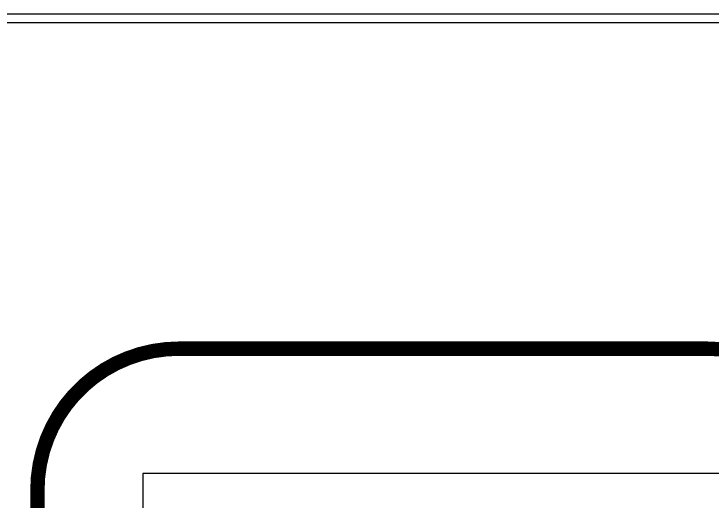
# Model space of a CAD drawing. Header units: inches. Extents: x 784 to 2184505, y 7 to 371504.
# Drawn here: x 186929 to 192500, y 342733 to 346620 of the extents above; entities that cross this region are included whole.
import ezdxf

# ---------------------------------------------------------------- set-up
doc = ezdxf.new("R2010")
doc.units = ezdxf.units.IN
doc.header["$MEASUREMENT"] = 0
doc.layers.add('DRG', color=2, linetype='Continuous')

# ---------------------------------------------------------------- blocks, each defined once
blk = doc.blocks.new('zw$161')
at = {"layer": 'DRG', "color": 7, "const_width": 179.5}
for points in [[(3145.6, 6947.4, 0.414214), (1380.9, 5182.7, 0.414214)], [(11496.8, 5182.7, 0.414214), (9732.1, 6947.4, 0.414214)]]:
    blk.add_lwpolyline(points, format="xyb", dxfattribs=at)
for points in [[(9732.1, 6947.4), (3145.6, 6947.4)], [(1380.9, 5182.7), (1380.9, 1854.4)]]:
    blk.add_lwpolyline(points, dxfattribs=at)

msp = doc.modelspace()

# ---------------------------------------------------------------- linework, layer by layer
for p, q in [((192748.2493, 342953.53625, 6066.45786), (187958.08995, 342953.53625, 6066.45786)), ((187958.08995, 342953.53625, 6066.45786), (187958.08995, 340686.34422, 6066.45786))]:
    msp.add_line(p, q)
at = {"color": 0, "ltscale": 20, "elevation": 6066.45786}
for points in [[(183838.83767, 346620.43372), (196834.51457, 346620.43372), (196834.51457, 329292.86452), (183838.83767, 329292.86452)], [(183908.14795, 346551.12345), (196765.2043, 346551.12345), (196765.2043, 329362.1748), (183908.14795, 329362.1748)]]:
    msp.add_lwpolyline(points, close=True, dxfattribs=at)

# ---------------------------------------------------------------- block references
at = {"linetype": 'Continuous', "xscale": 0.6400000000000001, "yscale": 0.6400000000000001, "zscale": 0.6400000000000001}
msp.add_blockref('zw$161', (186232.2989, 339503.01245, 6066.45786), dxfattribs=at)

doc.saveas('drawing.dxf')
